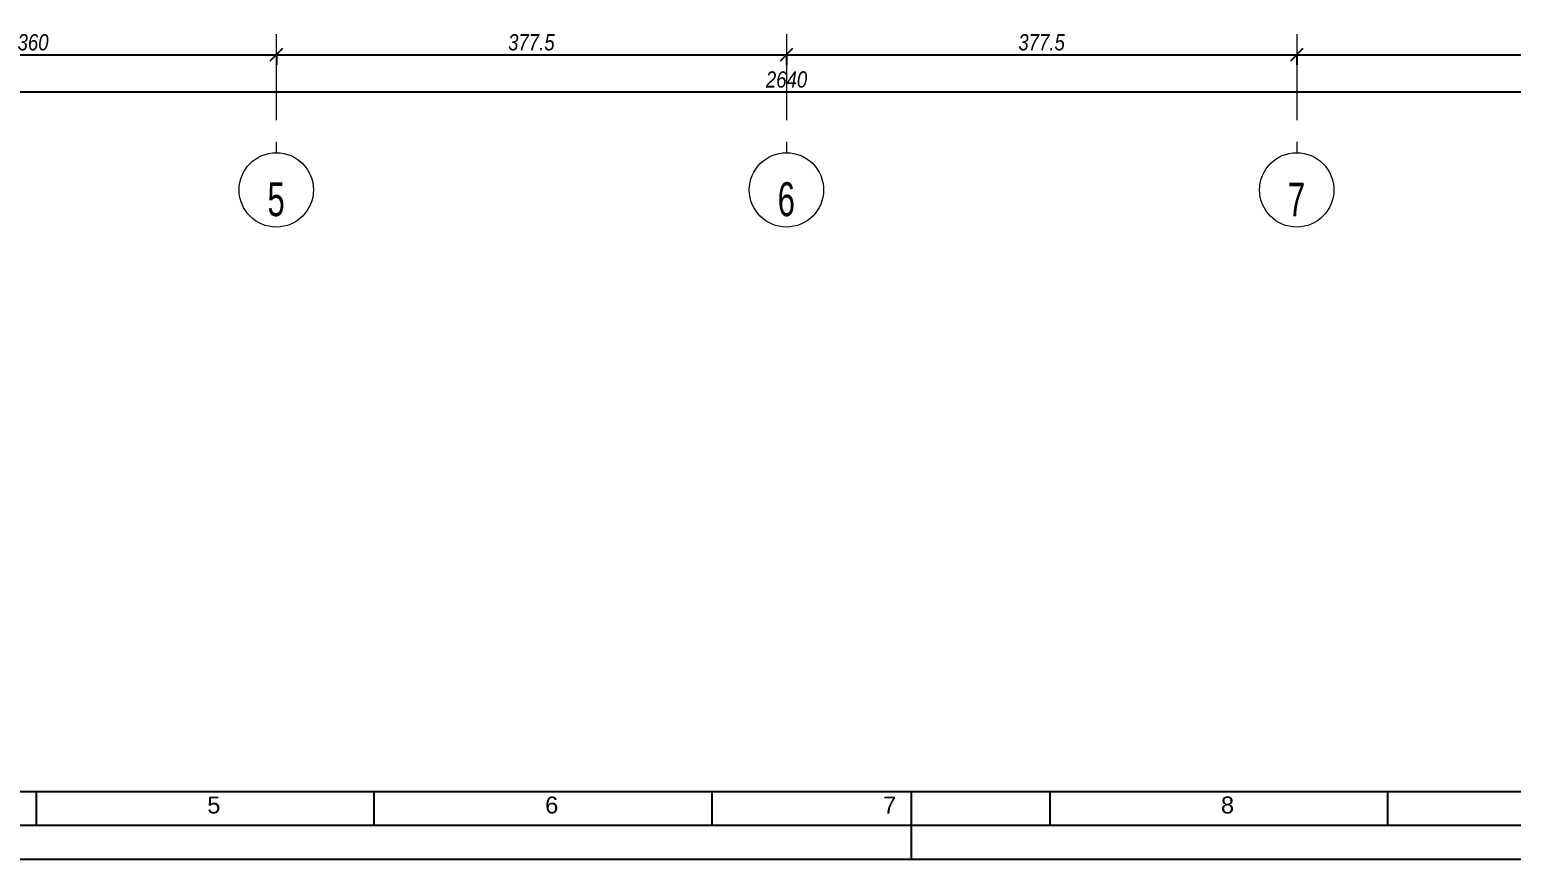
# Model space of a CAD drawing. Header units: millimetres. Extents: x 15565 to 20040, y -491 to 2778.
# Drawn here: x 16663 to 17759, y -491 to 122 of the extents above; entities that cross this region are included whole.
import ezdxf

# ---------------------------------------------------------------- set-up
doc = ezdxf.new("R2010")
doc.units = ezdxf.units.MM
doc.header["$PDMODE"] = 35
doc.linetypes.add('Grid Line', pattern=[111.125, 63.5, -15.875, 15.875, -15.875])
doc.layers.get('Defpoints').update_dxf_attribs({"color": 6})
for name, color, linetype, lineweight in [('A-ANNO-DIMS', 41, 'Continuous', 9), ('C- оси', 1, 'Continuous', 9), ('S-GRID-оси', 1, 'Continuous', 9)]:
    doc.layers.add(name, color=color, linetype=linetype, lineweight=lineweight)
doc.layers.add('Com_Label', color=9, linetype='Continuous')
doc.layers.add('ramka_1', color=136, linetype='Continuous')
doc.styles.add('Arial', font='arial.ttf')
doc.styles.add('Arial Narrow', font='ARIALN.TTF', dxfattribs={"width": 0.8, "height": 25})
doc.styles.add('Arial Narrow_I', font='ARIALNI.TTF', dxfattribs={"height": 12})
doc.dimstyles.new('Външни_дименсии_0_5_3', dxfattribs={"dimscale": 30.48, "dimtxt": 12.281172, "dimasz": 0.295276, "dimexe": 0.246063, "dimexo": 0.246063, "dimgap": 0.098425, "dimtad": 1, "dimdec": 1, "dimrnd": 0.5, "dimdsep": 46, "dimtxsty": 'Arial Narrow_I', "dimblk1": 'OBLIQUE', "dimblk2": 'OBLIQUE', "dimsah": 1, "dimcen": 0.09, "dimdle": 0.246063, "dimazin": 0, "dimtfac": 1, "dimtdec": 4, "dimtix": 1, "dimtmove": 0, "dimatfit": 3, "dimfxl": 1, "dimtvp": 1, "dimtolj": 1, "dimtzin": 0, "dimarcsym": 0})

# ---------------------------------------------------------------- blocks, each defined once
blk = doc.blocks.new('Grid - M_Grid Head - Extreme-2650093-КОФРАЖЕН ПЛАН НА КОТА _14_88 - L5')
at = {"layer": 'S-GRID-оси'}
blk.add_circle((0, 0), 0.55, dxfattribs=at)
blk = doc.blocks.new('_Oblique')
at = {"color": 0, "linetype": 'ByBlock', "lineweight": -2}
blk.add_line((-0.5, -0.5), (0.5, 0.5), dxfattribs=at)
blk = doc.blocks.new('*D325')
at = {"layer": 'A-ANNO-DIMS', "color": 0, "lineweight": -2, "transparency": 16777216}
for p, q in [((16478, 103.6), (16853, 103.6)), ((16485.5, 102.5), (16485.5, 96.1)), ((16845.5, 102.5), (16845.5, 96.1))]:
    blk.add_line(p, q, dxfattribs=at)
at = {"layer": 'Defpoints', "color": 0, "transparency": 16777216}
for p in [(16485.5, 110), (16845.5, 110), (16845.5, 103.6)]:
    blk.add_point(p, dxfattribs=at)
at = {"layer": 'A-ANNO-DIMS', "color": 0, "lineweight": -2, "transparency": 16777216, "xscale": 9, "yscale": 9, "zscale": 9, "rotation": 180}
blk.add_blockref('_Oblique', (16485.5, 103.6), dxfattribs=at)
at = {"layer": 'A-ANNO-DIMS', "color": 0, "lineweight": -2, "transparency": 16777216, "xscale": 9, "yscale": 9, "zscale": 9}
blk.add_blockref('_Oblique', (16845.5, 103.6), dxfattribs=at)
at = {"layer": 'A-ANNO-DIMS', "color": 0, "transparency": 16777216, "insert": (16665.5, 112.7), "char_height": 12, "width": 27.369, "attachment_point": 5, "style": 'Arial Narrow_I'}
blk.add_mtext('\\A1;360', dxfattribs=at)
blk = doc.blocks.new('*D326')
at = {"layer": 'A-ANNO-DIMS', "color": 0, "lineweight": -2, "transparency": 16777216}
for p, q in [((16838, 103.6), (17230.5, 103.6)), ((16845.5, 102.5), (16845.5, 96.1)), ((17223, 102.5), (17223, 96.1))]:
    blk.add_line(p, q, dxfattribs=at)
at = {"layer": 'Defpoints', "color": 0, "transparency": 16777216}
for p in [(16845.5, 110), (17223, 110), (17223, 103.6)]:
    blk.add_point(p, dxfattribs=at)
at = {"layer": 'A-ANNO-DIMS', "color": 0, "lineweight": -2, "transparency": 16777216, "xscale": 9, "yscale": 9, "zscale": 9, "rotation": 180}
blk.add_blockref('_Oblique', (16845.5, 103.6), dxfattribs=at)
at = {"layer": 'A-ANNO-DIMS', "color": 0, "lineweight": -2, "transparency": 16777216, "xscale": 9, "yscale": 9, "zscale": 9}
blk.add_blockref('_Oblique', (17223, 103.6), dxfattribs=at)
at = {"layer": 'A-ANNO-DIMS', "color": 0, "transparency": 16777216, "insert": (17034.2, 112.7), "char_height": 12, "width": 41.171, "attachment_point": 5, "style": 'Arial Narrow_I'}
blk.add_mtext('\\A1;377.5', dxfattribs=at)
blk = doc.blocks.new('*D327')
at = {"layer": 'A-ANNO-DIMS', "color": 0, "lineweight": -2, "transparency": 16777216}
for p, q in [((17215.5, 103.6), (17608, 103.6)), ((17223, 102.5), (17223, 96.1)), ((17600.5, 102.5), (17600.5, 96.1))]:
    blk.add_line(p, q, dxfattribs=at)
at = {"layer": 'Defpoints', "color": 0, "transparency": 16777216}
for p in [(17223, 110), (17600.5, 110), (17600.5, 103.6)]:
    blk.add_point(p, dxfattribs=at)
at = {"layer": 'A-ANNO-DIMS', "color": 0, "lineweight": -2, "transparency": 16777216, "xscale": 9, "yscale": 9, "zscale": 9, "rotation": 180}
blk.add_blockref('_Oblique', (17223, 103.6), dxfattribs=at)
at = {"layer": 'A-ANNO-DIMS', "color": 0, "lineweight": -2, "transparency": 16777216, "xscale": 9, "yscale": 9, "zscale": 9}
blk.add_blockref('_Oblique', (17600.5, 103.6), dxfattribs=at)
at = {"layer": 'A-ANNO-DIMS', "color": 0, "transparency": 16777216, "insert": (17411.7, 112.7), "char_height": 12, "width": 41.171, "attachment_point": 5, "style": 'Arial Narrow_I'}
blk.add_mtext('\\A1;377.5', dxfattribs=at)
blk = doc.blocks.new('*D328')
at = {"layer": 'A-ANNO-DIMS', "color": 0, "lineweight": -2, "transparency": 16777216}
for p, q in [((17593, 103.6), (17968, 103.6)), ((17600.5, 102.5), (17600.5, 96.1)), ((17960.5, 102.5), (17960.5, 96.1))]:
    blk.add_line(p, q, dxfattribs=at)
at = {"layer": 'Defpoints', "color": 0, "transparency": 16777216}
for p in [(17600.5, 110), (17960.5, 110), (17960.5, 103.6)]:
    blk.add_point(p, dxfattribs=at)
at = {"layer": 'A-ANNO-DIMS', "color": 0, "lineweight": -2, "transparency": 16777216, "xscale": 9, "yscale": 9, "zscale": 9, "rotation": 180}
blk.add_blockref('_Oblique', (17600.5, 103.6), dxfattribs=at)
at = {"layer": 'A-ANNO-DIMS', "color": 0, "lineweight": -2, "transparency": 16777216, "xscale": 9, "yscale": 9, "zscale": 9}
blk.add_blockref('_Oblique', (17960.5, 103.6), dxfattribs=at)
at = {"layer": 'A-ANNO-DIMS', "color": 0, "transparency": 16777216, "insert": (17780.5, 112.7), "char_height": 12, "width": 27.369, "attachment_point": 5, "style": 'Arial Narrow_I'}
blk.add_mtext('\\A1;360', dxfattribs=at)
blk = doc.blocks.new('*D321')
at = {"layer": 'A-ANNO-DIMS', "color": 0, "lineweight": -2, "transparency": 16777216}
for p, q in [((15903, 378.7), (15903, 68.6)), ((18543, 378.7), (18543, 68.6)), ((15895.5, 76.1), (18550.5, 76.1))]:
    blk.add_line(p, q, dxfattribs=at)
at = {"layer": 'Defpoints', "color": 0, "transparency": 16777216}
for p in [(15903, 386.2), (18543, 386.2), (18543, 76.1)]:
    blk.add_point(p, dxfattribs=at)
at = {"layer": 'A-ANNO-DIMS', "color": 0, "lineweight": -2, "transparency": 16777216, "xscale": 9, "yscale": 9, "zscale": 9, "rotation": 180}
blk.add_blockref('_Oblique', (15903, 76.1), dxfattribs=at)
at = {"layer": 'A-ANNO-DIMS', "color": 0, "lineweight": -2, "transparency": 16777216, "xscale": 9, "yscale": 9, "zscale": 9}
blk.add_blockref('_Oblique', (18543, 76.1), dxfattribs=at)
at = {"layer": 'A-ANNO-DIMS', "color": 0, "transparency": 16777216, "insert": (17223, 85.2), "char_height": 12, "width": 36.493, "attachment_point": 5, "style": 'Arial Narrow_I'}
blk.add_mtext('\\A1;2640', dxfattribs=at)
blk = doc.blocks.new('60x90')
at = {"layer": 'ramka_1', "color": 26, "linetype": 'Continuous'}
for p, q in [((1102.5, -2945), (1102.5, -2920)), ((1352.5, -2945), (1352.5, -2920)), ((1602.5, -2945), (1602.5, -2920)), ((1852.5, -2945), (1852.5, -2920)), ((2102.5, -2945), (2102.5, -2920))]:
    blk.add_line(p, q, dxfattribs=at)
at = {"layer": 'ramka_1', "linetype": 'Continuous'}
blk.add_line((1750, -2970), (1750, -2920), dxfattribs=at)
for points in [[(0, 0), (4475, 0), (4475, -2970), (0, -2970)], [(75, -25), (4450, -25), (4450, -2945), (75, -2945)], [(100, -50), (4425, -50), (4425, -2920), (100, -2920)]]:
    blk.add_lwpolyline(points, close=True, dxfattribs=at)
at = {"layer": 'Com_Label', "char_height": 12.5, "width": 1612.566, "attachment_point": 5, "rotation": 0.0006, "style": 'Arial'}
for s, insert in [('5', (1233.8, -2929.9)), ('6', (1483.8, -2929.9)), ('7', (1733.8, -2929.9)), ('8', (1983.8, -2929.9))]:
    blk.add_mtext(s, dxfattribs=dict(at, insert=insert))

msp = doc.modelspace()

# ---------------------------------------------------------------- linework, layer by layer
at = {"layer": 'C- оси', "linetype": 'Grid Line'}
for p, q in [((16845.46, 2341.16), (16845.46, 31.16)), ((17222.96, 2341.16), (17222.96, 31.16)), ((17600.46, 2341.16), (17600.46, 31.16))]:
    msp.add_line(p, q, dxfattribs=at)

# ---------------------------------------------------------------- block references
at = {"layer": 'ramka_1'}
msp.add_blockref('60x90', (15565.46, 2478.66), dxfattribs=at)
at = {"layer": 'S-GRID-оси', "xscale": 49.99999999999998, "yscale": 49.99999999999998, "zscale": 49.99999999999998, "rotation": 180}
for p in [(16845.46, 3.66), (17222.96, 3.66), (17600.46, 3.66)]:
    msp.add_blockref('Grid - M_Grid Head - Extreme-2650093-КОФРАЖЕН ПЛАН НА КОТА _14_88 - L5', p, dxfattribs=at)

# ---------------------------------------------------------------- texts
at = {"layer": 'S-GRID-оси', "char_height": 25, "width": 13.24, "attachment_point": 5, "line_spacing_factor": 0.949189, "style": 'Arial Narrow'}
for s, insert in [('\\pxqc,t2.032,4.064,6.096,8.128,10.16,12.192,14.224,16.256,18.288,20.32,22.352,24.384,26.416,28.448,30.48,32.512,34.544,36.576,38.608,40.64,42.672,44.704,46.736,48.768,50.8,52.832,54.864,56.896,58.928,60.96,62.992,65.024;{5}', (16845.33, -3.41)), ('\\pxqc,t2.032,4.064,6.096,8.128,10.16,12.192,14.224,16.256,18.288,20.32,22.352,24.384,26.416,28.448,30.48,32.512,34.544,36.576,38.608,40.64,42.672,44.704,46.736,48.768,50.8,52.832,54.864,56.896,58.928,60.96,62.992,65.024;{6}', (17222.83, -3.41)), ('\\pxqc,t2.032,4.064,6.096,8.128,10.16,12.192,14.224,16.256,18.288,20.32,22.352,24.384,26.416,28.448,30.48,32.512,34.544,36.576,38.608,40.64,42.672,44.704,46.736,48.768,50.8,52.832,54.864,56.896,58.928,60.96,62.992,65.024;{7}', (17600.33, -3.41))]:
    msp.add_mtext(s, dxfattribs=dict(at, insert=insert))

# ---------------------------------------------------------------- dimensions: what is measured, and where the dimension line sits
at = {"layer": 'A-ANNO-DIMS'}
for base, p1, p2, override, picture, middle in [((18542.96, 76.11), (15902.96, 386.16), (18542.96, 386.16), {"dimpost": '<>', "dimfxl": 2640}, '*D321', (17222.96, 85.24)), ((16845.46, 103.61), (16485.46, 109.98), (16845.46, 109.98), {"dimpost": '<>', "dimfxl": 360}, '*D325', (16665.46, 112.74)), ((17222.96, 103.61), (16845.46, 109.98), (17222.96, 109.98), {"dimpost": '<>', "dimfxl": 377.5}, '*D326', (17034.21, 112.74)), ((17600.46, 103.61), (17222.96, 109.98), (17600.46, 109.98), {"dimpost": '<>', "dimfxl": 377.5}, '*D327', (17411.71, 112.74)), ((17960.46, 103.61), (17600.46, 109.98), (17960.46, 109.98), {"dimpost": '<>', "dimfxl": 360}, '*D328', (17780.46, 112.74))]:
    dim = msp.add_linear_dim(base=base, p1=p1, p2=p2, dimstyle='Външни_дименсии_0_5_3', override=override, dxfattribs=at)
    dim.commit()
    dim.dimension.update_dxf_attribs({"geometry": picture, "text_midpoint": middle})

doc.saveas('drawing.dxf')
